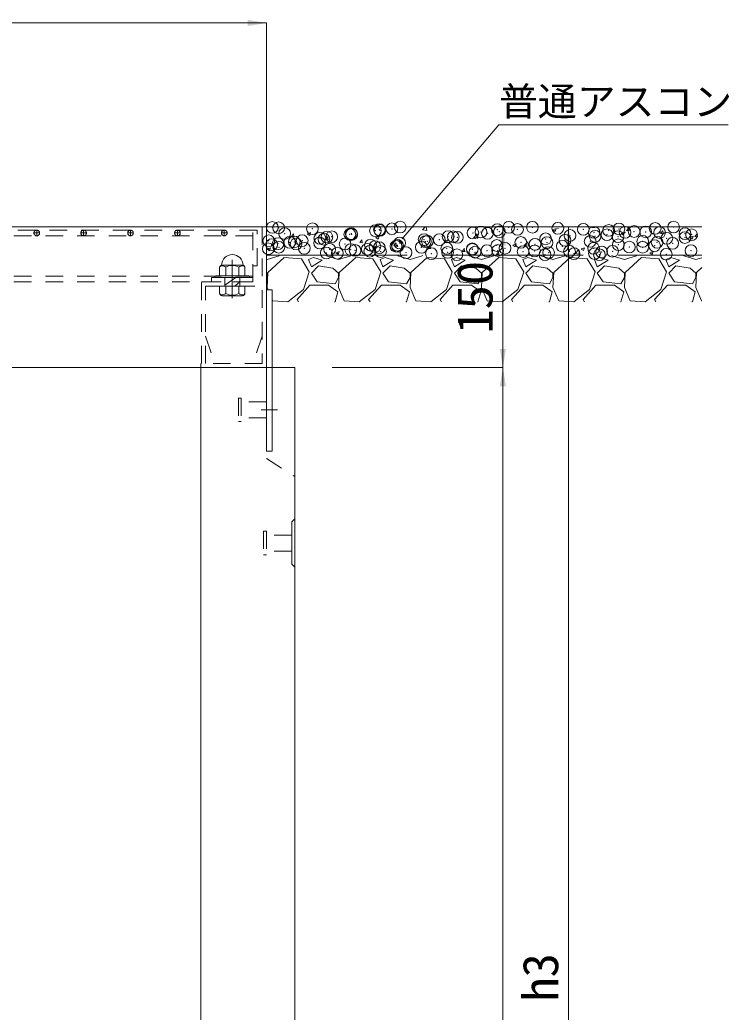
# Model space of a CAD drawing. Units: millimetres at full size; details may follow other scales. Extents: x 87398 to 114821, y -118528 to -105583.
# Drawn here: x 108778 to 109534, y -115047 to -113989 of the extents above; entities that cross this region are included whole.
import ezdxf
from ezdxf.enums import TextEntityAlignment as Align

# ---------------------------------------------------------------- set-up
doc = ezdxf.new("R2010")
doc.units = ezdxf.units.MM
doc.header["$LTSCALE"] = 25
doc.header["$PDMODE"] = 32
doc.header["$PDSIZE"] = 12.5
for name, pattern in [('CHAIN', [18.5, 12, -1.5, 3.5, -1.5]), ('DASHED', [7.5, 6, -1.5]), ('USER1', [1.35, 0.75, -0.6]), ('USER3', [1.35, 0.75, -0.6])]:
    doc.linetypes.add(name, pattern=pattern)
for name, color, linetype, lineweight in [('BT', 30, 'Continuous', 9), ('グレーチング', 7, 'USER1', 13), ('ハッチング', 7, 'Continuous', 5), ('受枠', 3, 'USER1', 9), ('基礎', 3, 'Continuous', 13), ('寸法線', 7, 'Continuous', 13), ('引出線', 4, 'Continuous', 13), ('本体', 2, 'Continuous', 9), ('ｲﾝｻｰﾄ', 3, 'USER3', 5)]:
    doc.layers.add(name, color=color, linetype=linetype, lineweight=lineweight)
doc.styles.add('ＭＳ ゴシック', font='')
doc.styles.get('ＭＳ ゴシック').set_extended_font_data('MS Gothic')

# ---------------------------------------------------------------- blocks, each defined once
blk = doc.blocks.new('filled_arrow')
at = {"color": 0, "linetype": 'Continuous', "lineweight": -2}
blk.add_solid([(7.5, 1.25), (0, 0), (7.5, -1.25)], dxfattribs=at)

msp = doc.modelspace()

# ---------------------------------------------------------------- linework, layer by layer
at = {"layer": 'BT'}
for p, q in [((108990.83, -114252.56), (108990.83, -114261.69)), ((108992.91, -114250.48), (109015.75, -114250.48)), ((108997.32, -114252.56), (108997.32, -114261.69)), ((109011.34, -114252.56), (109011.34, -114261.69)), ((109017.83, -114252.56), (109017.83, -114261.69)), ((108986.83, -114261.69), (109021.83, -114261.69)), ((108986.83, -114263.63), (109021.83, -114263.63)), ((108996.33, -114271.78), (109008.19, -114263.63)), ((108990.83, -114272.63), (109017.83, -114272.63)), ((108990.83, -114272.63), (108990.83, -114280.25)), ((108997.41, -114280.69), (108997.41, -114272.63)), ((109007.11, -114272.63), (109012.33, -114268.17)), ((109011.25, -114280.69), (109011.25, -114272.63)), ((109017.83, -114272.63), (109017.83, -114280.25)), ((108993.6, -114283.02), (109015.06, -114283.02))]:
    msp.add_line(p, q, dxfattribs=at)
at = {"layer": 'BT', "linetype": 'DASHED'}
for p, q in [((108996.33, -114272.63), (108996.33, -114263.63)), ((109012.33, -114272.63), (109012.33, -114263.63))]:
    msp.add_line(p, q, dxfattribs=at)
at = {"layer": 'BT'}
for centre, radius, start, end in [((109004.33, -114250.48), 11.42, 0, 180), ((108992.91, -114252.56), 2.08, 90, 180), ((109004.33, -114265.23), 14.48, 61.04954, 118.95046), ((109015.75, -114252.56), 2.08, 0, 90), ((108986.83, -114262.69), 1, 90, 180), ((108986.83, -114262.63), 1, 180, 270), ((109021.83, -114262.69), 1, 0, 90), ((109021.83, -114262.63), 1, 270, 0), ((108993.6, -114280.25), 2.77, 180, 270), ((109004.33, -114268.35), 14.15, 240.7011, 299.2989), ((109015.06, -114280.25), 2.77, 270, 0)]:
    msp.add_arc(centre, radius, start, end, dxfattribs=at)
for points in [[(108992.91, -114251.14), (108992.28, -114251.26), (108991.24, -114251.63), (108990.83, -114252.56)], [(108997.32, -114252.56), (108995.9, -114251.62), (108994.37, -114251.05), (108992.91, -114251.14)], [(109011.34, -114252.56), (109012.76, -114251.62), (109014.29, -114251.05), (109015.75, -114251.14)], [(109015.75, -114251.14), (109016.38, -114251.26), (109017.42, -114251.63), (109017.83, -114252.56)], [(108992.91, -114282.1), (108992.28, -114281.99), (108991.05, -114281.8), (108990.83, -114279.73)], [(108997.41, -114280.69), (108995.9, -114281.62), (108994.37, -114282.2), (108992.91, -114282.1)], [(109011.25, -114280.69), (109012.76, -114281.62), (109014.29, -114282.2), (109015.75, -114282.1)], [(109015.75, -114282.1), (109016.38, -114281.99), (109017.6, -114281.8), (109017.83, -114279.73)]]:
    msp.add_open_spline(points, degree=3, dxfattribs=at)
at = {"layer": 'グレーチング', "lineweight": 9}
for p, q in [((109030.83, -114213.13), (108510.83, -114213.13)), ((108795.83, -114213.13), (108795.83, -114219.13)), ((108845.83, -114213.13), (108845.83, -114219.13)), ((108895.83, -114213.13), (108895.83, -114219.13)), ((108945.83, -114213.13), (108945.83, -114219.13)), ((108995.83, -114213.13), (108995.83, -114219.13)), ((109026.33, -114268.13), (109026.33, -114213.13)), ((109030.83, -114251.13), (109030.83, -114213.13)), ((109026.33, -114219.13), (108515.33, -114219.13)), ((108798.83, -114216.13), (108792.83, -114216.13)), ((108848.83, -114216.13), (108842.83, -114216.13)), ((108898.83, -114216.13), (108892.83, -114216.13)), ((108948.83, -114216.13), (108942.83, -114216.13)), ((108998.83, -114216.13), (108992.83, -114216.13)), ((109030.83, -114251.13), (109026.33, -114251.13)), ((109026.33, -114262.13), (108515.33, -114262.13)), ((109026.33, -114263.63), (108982.33, -114263.63)), ((108982.33, -114263.63), (108982.33, -114268.13)), ((109026.33, -114268.13), (108515.33, -114268.13))]:
    msp.add_line(p, q, dxfattribs=at)
for centre in [(108795.83, -114216.13), (108845.83, -114216.13), (108895.83, -114216.13), (108945.83, -114216.13), (108995.83, -114216.13)]:
    msp.add_circle(centre, 3, dxfattribs=at)
at = {"layer": 'ハッチング'}
for p, q in [((109207.12, -114212.65), (109211.63, -114213.35)), ((109207.16, -114212.74), (109210.14, -114209.63)), ((109211.62, -114213.45), (109211.17, -114209.63)), ((109274.43, -114209.63), (109275.55, -114210.39)), ((109275.55, -114210.39), (109275.8, -114209.63)), ((109346.03, -114212.75), (109348.56, -114214.46)), ((109346.04, -114212.72), (109349.6, -114211.36)), ((109348.55, -114214.45), (109349.58, -114211.38)), ((109388.17, -114210.29), (109388.72, -114209.63)), ((109388.17, -114210.3), (109391.2, -114210.56)), ((109390.95, -114210.61), (109390.77, -114209.63)), ((109424.6, -114213.48), (109427.05, -114210.56)), ((109424.6, -114213.48), (109427.64, -114213.75)), ((109427.38, -114213.8), (109426.8, -114210.61)), ((109461.04, -114216.67), (109463.49, -114213.75)), ((109463.82, -114216.99), (109463.23, -114213.8)), ((109067.28, -114219.81), (109069.73, -114216.9)), ((109067.28, -114219.82), (109070.32, -114220.08)), ((109070.06, -114220.13), (109069.48, -114216.95)), ((109084.33, -114216.93), (109086.85, -114218.63)), ((109084.34, -114216.9), (109087.9, -114215.53)), ((109086.85, -114218.63), (109087.88, -114215.56)), ((109103.72, -114223), (109106.17, -114220.08)), ((109103.72, -114223.01), (109106.76, -114223.27)), ((109106.5, -114223.32), (109105.91, -114220.13)), ((109140.16, -114226.19), (109142.61, -114223.27)), ((109142.94, -114226.51), (109142.35, -114223.32)), ((109157.33, -114221), (109159.86, -114222.7)), ((109157.35, -114220.97), (109160.9, -114219.6)), ((109159.86, -114222.7), (109160.89, -114219.63)), ((109230.34, -114225.07), (109232.87, -114226.77)), ((109230.35, -114225.04), (109233.91, -114223.67)), ((109232.86, -114226.77), (109233.89, -114223.7)), ((109261.33, -114221.06), (109265.85, -114221.76)), ((109261.37, -114221.15), (109265.33, -114217.03)), ((109265.83, -114221.86), (109265.27, -114217.03)), ((109315.59, -114229.56), (109319.55, -114225.44)), ((109320.05, -114230.27), (109319.49, -114225.44)), ((109419.04, -114216.82), (109421.56, -114218.52)), ((109419.05, -114216.79), (109422.61, -114215.42)), ((109421.56, -114218.52), (109422.59, -114215.45)), ((109461.04, -114216.67), (109464.08, -114216.94)), ((109492.04, -114220.89), (109494.57, -114222.59)), ((109492.06, -114220.86), (109495.61, -114219.49)), ((109494.56, -114222.59), (109495.59, -114219.52)), ((109497.48, -114219.86), (109499.93, -114216.94)), ((109497.48, -114219.86), (109500.51, -114220.13)), ((109500.26, -114220.17), (109499.67, -114216.99)), ((109041.64, -114233.31), (109044.17, -114235.02)), ((109041.66, -114233.28), (109045.21, -114231.92)), ((109044.17, -114235.02), (109045.2, -114231.95)), ((109114.66, -114237.35), (109118.22, -114235.99)), ((109117.17, -114239.09), (109118.2, -114236.02)), ((109140.16, -114226.19), (109143.19, -114226.46)), ((109176.59, -114229.38), (109179.04, -114226.46)), ((109176.59, -114229.38), (109179.63, -114229.65)), ((109179.37, -114229.69), (109178.79, -114226.51)), ((109213.03, -114232.57), (109215.48, -114229.65)), ((109213.03, -114232.57), (109216.07, -114232.83)), ((109215.81, -114232.88), (109215.22, -114229.7)), ((109249.47, -114235.75), (109251.92, -114232.83)), ((109249.47, -114235.76), (109252.5, -114236.02)), ((109252.25, -114236.07), (109251.66, -114232.89)), ((109285.91, -114238.94), (109288.35, -114236.02)), ((109288.68, -114239.26), (109288.1, -114236.07)), ((109303.35, -114229.14), (109305.87, -114230.84)), ((109303.36, -114229.11), (109306.92, -114227.74)), ((109305.87, -114230.84), (109306.9, -114227.77)), ((109315.55, -114229.47), (109320.07, -114230.17)), ((109369.81, -114237.97), (109373.76, -114233.84)), ((109374.27, -114238.68), (109373.7, -114233.85)), ((109376.35, -114233.2), (109378.88, -114234.91)), ((109376.37, -114233.17), (109379.92, -114231.81)), ((109378.88, -114234.91), (109379.91, -114231.84)), ((109449.37, -114237.24), (109452.93, -114235.88)), ((109451.88, -114238.98), (109452.91, -114235.91)), ((109040.83, -114244.21), (109041.45, -114244.4)), ((109041.45, -114244.4), (109054.4, -114240.59)), ((109059.74, -114242.11), (109042.21, -114258.11)), ((109054.4, -114240.59), (109054.74, -114239.63)), ((109078.03, -114243.63), (109059.74, -114242.11)), ((109086.41, -114257.35), (109078.03, -114243.63)), ((109090.98, -114242.11), (109085.65, -114244.4)), ((109085.65, -114244.4), (109088.69, -114252.02)), ((109088.69, -114252.02), (109100.12, -114245.16)), ((109100.12, -114245.16), (109090.98, -114242.11)), ((109104.29, -114239.63), (109104.7, -114240.59)), ((109104.7, -114240.59), (109117.65, -114244.4)), ((109114.65, -114237.38), (109117.18, -114239.09)), ((109117.65, -114244.4), (109130.6, -114240.59)), ((109135.94, -114242.11), (109118.41, -114258.11)), ((109130.6, -114240.59), (109130.94, -114239.63)), ((109154.23, -114243.63), (109135.94, -114242.11)), ((109162.61, -114257.35), (109154.23, -114243.63)), ((109167.18, -114242.11), (109161.85, -114244.4)), ((109161.85, -114244.4), (109164.89, -114252.02)), ((109164.89, -114252.02), (109176.32, -114245.16)), ((109176.32, -114245.16), (109167.18, -114242.11)), ((109180.49, -114239.63), (109180.9, -114240.59)), ((109180.9, -114240.59), (109193.85, -114244.4)), ((109193.85, -114244.4), (109206.8, -114240.59)), ((109212.14, -114242.11), (109194.61, -114258.11)), ((109206.8, -114240.59), (109207.14, -114239.63)), ((109230.43, -114243.63), (109212.14, -114242.11)), ((109238.81, -114257.35), (109230.43, -114243.63)), ((109243.38, -114242.11), (109238.05, -114244.4)), ((109238.05, -114244.4), (109241.09, -114252.02)), ((109241.09, -114252.02), (109252.52, -114245.16)), ((109252.52, -114245.16), (109243.38, -114242.11)), ((109256.69, -114239.63), (109257.1, -114240.59)), ((109257.1, -114240.59), (109270.05, -114244.4)), ((109270.05, -114244.4), (109283, -114240.59)), ((109288.34, -114242.11), (109270.81, -114258.11)), ((109283, -114240.59), (109283.34, -114239.63)), ((109285.91, -114238.94), (109288.94, -114239.21)), ((109306.63, -114243.63), (109288.34, -114242.11)), ((109315.01, -114257.35), (109306.63, -114243.63)), ((109319.58, -114242.11), (109314.25, -114244.4)), ((109314.25, -114244.4), (109317.29, -114252.02)), ((109317.29, -114252.02), (109328.72, -114245.16)), ((109328.72, -114245.16), (109319.58, -114242.11)), ((109324.44, -114239.63), (109324.79, -114239.21)), ((109324.6, -114239.63), (109324.53, -114239.26)), ((109332.89, -114239.63), (109333.3, -114240.59)), ((109333.3, -114240.59), (109346.25, -114244.4)), ((109346.25, -114244.4), (109359.2, -114240.59)), ((109364.54, -114242.11), (109347.01, -114258.11)), ((109359.2, -114240.59), (109359.54, -114239.63)), ((109382.83, -114243.63), (109364.54, -114242.11)), ((109369.76, -114237.88), (109374.28, -114238.58)), ((109391.21, -114257.35), (109382.83, -114243.63)), ((109395.78, -114242.11), (109390.45, -114244.4)), ((109390.45, -114244.4), (109393.49, -114252.02)), ((109393.49, -114252.02), (109404.92, -114245.16)), ((109404.92, -114245.16), (109395.78, -114242.11)), ((109409.09, -114239.63), (109409.5, -114240.59)), ((109409.5, -114240.59), (109422.45, -114244.4)), ((109422.45, -114244.4), (109435.4, -114240.59)), ((109440.74, -114242.11), (109423.21, -114258.11)), ((109435.4, -114240.59), (109435.74, -114239.63)), ((109459.03, -114243.63), (109440.74, -114242.11)), ((109449.36, -114237.27), (109451.89, -114238.98)), ((109467.41, -114257.35), (109459.03, -114243.63)), ((109471.98, -114242.11), (109466.65, -114244.4)), ((109466.65, -114244.4), (109469.69, -114252.02)), ((109469.69, -114252.02), (109481.12, -114245.16)), ((109481.12, -114245.16), (109471.98, -114242.11)), ((109485.29, -114239.63), (109485.7, -114240.59)), ((109485.7, -114240.59), (109498.65, -114244.4)), ((109498.65, -114244.4), (109504.99, -114242.53)), ((109096.31, -114251.25), (109088.69, -114258.87)), ((109111.55, -114253.54), (109096.31, -114251.25)), ((109117.65, -114258.87), (109111.55, -114253.54)), ((109172.51, -114251.25), (109164.89, -114258.87)), ((109187.75, -114253.54), (109172.51, -114251.25)), ((109193.85, -114258.87), (109187.75, -114253.54)), ((109248.71, -114251.25), (109241.09, -114258.87)), ((109263.95, -114253.54), (109248.71, -114251.25)), ((109270.05, -114258.87), (109263.95, -114253.54)), ((109324.91, -114251.25), (109317.29, -114258.87)), ((109340.15, -114253.54), (109324.91, -114251.25)), ((109346.25, -114258.87), (109340.15, -114253.54)), ((109401.11, -114251.25), (109393.49, -114258.87)), ((109416.35, -114253.54), (109401.11, -114251.25)), ((109422.45, -114258.87), (109416.35, -114253.54)), ((109477.31, -114251.25), (109469.69, -114258.87)), ((109492.55, -114253.54), (109477.31, -114251.25)), ((109498.65, -114258.87), (109492.55, -114253.54)), ((109504.99, -114253.02), (109499.41, -114258.11)), ((109041.45, -114258.87), (109040.83, -114258.33)), ((109040.83, -114264.56), (109041.45, -114263.45)), ((109042.21, -114258.11), (109041.45, -114274.11)), ((109041.45, -114263.45), (109041.45, -114258.87)), ((109080.31, -114276.4), (109086.41, -114257.35)), ((109088.69, -114258.87), (109094.79, -114268.02)), ((109113.84, -114270.3), (109117.65, -114263.45)), ((109118.41, -114258.11), (109117.65, -114274.11)), ((109117.65, -114263.45), (109117.65, -114258.87)), ((109156.51, -114276.4), (109162.61, -114257.35)), ((109164.89, -114258.87), (109170.99, -114268.02)), ((109190.04, -114270.3), (109193.85, -114263.45)), ((109194.61, -114258.11), (109193.85, -114274.11)), ((109193.85, -114263.45), (109193.85, -114258.87)), ((109232.71, -114276.4), (109238.81, -114257.35)), ((109241.09, -114258.87), (109247.19, -114268.02)), ((109266.24, -114270.3), (109270.05, -114263.45)), ((109270.81, -114258.11), (109270.05, -114274.11)), ((109270.05, -114263.45), (109270.05, -114258.87)), ((109308.91, -114276.4), (109315.01, -114257.35)), ((109317.29, -114258.87), (109323.39, -114268.02)), ((109342.44, -114270.3), (109346.25, -114263.45)), ((109347.01, -114258.11), (109346.25, -114274.11)), ((109346.25, -114263.45), (109346.25, -114258.87)), ((109385.11, -114276.4), (109391.21, -114257.35)), ((109393.49, -114258.87), (109399.59, -114268.02)), ((109418.64, -114270.3), (109422.45, -114263.45)), ((109423.21, -114258.11), (109422.45, -114274.11)), ((109422.45, -114263.45), (109422.45, -114258.87)), ((109461.31, -114276.4), (109467.41, -114257.35)), ((109469.69, -114258.87), (109475.79, -114268.02)), ((109494.84, -114270.3), (109498.65, -114263.45)), ((109499.41, -114258.11), (109498.65, -114274.11)), ((109498.65, -114263.45), (109498.65, -114258.87)), ((109041.45, -114274.11), (109042.51, -114276.63)), ((109063.55, -114289.35), (109080.31, -114276.4)), ((109073.45, -114287.07), (109087.17, -114271.83)), ((109087.17, -114271.83), (109106.98, -114271.83)), ((109094.79, -114268.02), (109113.84, -114270.3)), ((109106.98, -114271.83), (109116.89, -114278.69)), ((109117.65, -114274.11), (109123.75, -114288.59)), ((109139.75, -114289.35), (109156.51, -114276.4)), ((109149.65, -114287.07), (109163.37, -114271.83)), ((109163.37, -114271.83), (109183.18, -114271.83)), ((109170.99, -114268.02), (109190.04, -114270.3)), ((109183.18, -114271.83), (109193.09, -114278.69)), ((109193.85, -114274.11), (109199.95, -114288.59)), ((109215.95, -114289.35), (109232.71, -114276.4)), ((109225.85, -114287.07), (109239.57, -114271.83)), ((109239.57, -114271.83), (109259.38, -114271.83)), ((109247.19, -114268.02), (109266.24, -114270.3)), ((109259.38, -114271.83), (109269.29, -114278.69)), ((109270.05, -114274.11), (109276.15, -114288.59)), ((109292.15, -114289.35), (109308.91, -114276.4)), ((109302.05, -114287.07), (109315.77, -114271.83)), ((109315.77, -114271.83), (109335.58, -114271.83)), ((109323.39, -114268.02), (109342.44, -114270.3)), ((109335.58, -114271.83), (109345.49, -114278.69)), ((109346.25, -114274.11), (109352.35, -114288.59)), ((109368.35, -114289.35), (109385.11, -114276.4)), ((109378.25, -114287.07), (109391.97, -114271.83)), ((109391.97, -114271.83), (109411.78, -114271.83)), ((109399.59, -114268.02), (109418.64, -114270.3)), ((109411.78, -114271.83), (109421.69, -114278.69)), ((109422.45, -114274.11), (109428.55, -114288.59)), ((109444.55, -114289.35), (109461.31, -114276.4)), ((109454.45, -114287.07), (109468.17, -114271.83)), ((109468.17, -114271.83), (109487.98, -114271.83)), ((109475.79, -114268.02), (109494.84, -114270.3)), ((109487.98, -114271.83), (109497.89, -114278.69)), ((109498.65, -114274.11), (109504.75, -114288.59)), ((109046.83, -114286.89), (109047.55, -114288.59)), ((109047.55, -114288.59), (109063.55, -114289.35)), ((109074.95, -114289.63), (109073.45, -114287.07)), ((109116.89, -114278.69), (109113.84, -114289.35)), ((109123.75, -114288.59), (109139.75, -114289.35)), ((109151.15, -114289.63), (109149.65, -114287.07)), ((109193.09, -114278.69), (109190.04, -114289.35)), ((109199.95, -114288.59), (109215.95, -114289.35)), ((109227.35, -114289.63), (109225.85, -114287.07)), ((109269.29, -114278.69), (109266.24, -114289.35)), ((109276.15, -114288.59), (109292.15, -114289.35)), ((109303.55, -114289.63), (109302.05, -114287.07)), ((109345.49, -114278.69), (109342.44, -114289.35)), ((109352.35, -114288.59), (109368.35, -114289.35)), ((109379.75, -114289.63), (109378.25, -114287.07)), ((109421.69, -114278.69), (109418.64, -114289.35)), ((109428.55, -114288.59), (109444.55, -114289.35)), ((109455.95, -114289.63), (109454.45, -114287.07)), ((109497.89, -114278.69), (109494.84, -114289.35)), ((109504.75, -114288.59), (109504.99, -114288.6)), ((109113.84, -114289.35), (109113.31, -114289.63)), ((109190.04, -114289.35), (109189.51, -114289.63)), ((109266.24, -114289.35), (109265.71, -114289.63)), ((109342.44, -114289.35), (109341.91, -114289.63)), ((109418.64, -114289.35), (109418.11, -114289.63)), ((109494.84, -114289.35), (109494.31, -114289.63))]:
    msp.add_line(p, q, dxfattribs=at)
for p in [(109047.01, -114210.2), (109053.79, -114210.63), (109183.35, -114209.84), (109299.11, -114210.05), (109324.31, -114209.97), (109474.77, -114209.85), (109060.16, -114216.71), (109089.79, -114211.63), (109105.22, -114220.48), (109110.4, -114220.13), (109129.64, -114217.59), (109131.3, -114216.9), (109131.58, -114217.7), (109156.96, -114213.65), (109161.21, -114212.61), (109161.73, -114213.37), (109174.44, -114211.7), (109234.47, -114219.92), (109239.86, -114220.22), (109244.36, -114220.77), (109260.85, -114216.11), (109269.49, -114215.13), (109276.44, -114216.54), (109286.94, -114212.53), (109289.16, -114214.87), (109308.4, -114212.34), (109351.43, -114211.12), (109364.45, -114218.81), (109378.55, -114212.26), (109390.11, -114215.56), (109391.16, -114219.72), (109403.87, -114218.04), (109405.67, -114213.41), (109415.52, -114220.02), (109416.49, -114211.75), (109423.11, -114215.51), (109432.78, -114214.56), (109445.15, -114214.93), (109455.2, -114211.29), (109459.9, -114215.7), (109486.94, -114221), (109487.02, -114216.85), (109494, -114218.02), (109043.24, -114224.47), (109046.36, -114228.56), (109053.17, -114227.54), (109053.95, -114231.3), (109065.6, -114226.02), (109070.36, -114225.62), (109072.33, -114227.87), (109078.83, -114224.28), (109097.47, -114226.77), (109097.69, -114221.8), (109101.96, -114222.78), (109124.59, -114227.91), (109151.71, -114229.06), (109156.34, -114230.56), (109161.08, -114231.73), (109178.83, -114230.2), (109180.32, -114229.2), (109180.61, -114230.39), (109182.73, -114226.75), (109205.95, -114231.35), (109208.81, -114223.17), (109210.24, -114225.31), (109212.4, -114224.97), (109225.12, -114223.3), (109286.32, -114229.45), (109311.98, -114226.19), (109327.12, -114228.15), (109338.36, -114222.38), (109339.83, -114226.47), (109356.27, -114230.19), (109359.07, -114223.94), (109385.89, -114225.1), (109415.87, -114228.66), (109427.69, -114231.17), (109441.83, -114231.32), (109441.96, -114225.08), (109454.55, -114229.65), (109457.32, -114226.09), (109467.62, -114221.83), (109473.79, -114227.12), (109042.71, -114232.95), (109081.07, -114232.44), (109104.6, -114237.39), (109108.18, -114233.59), (109116.28, -114237.63), (109130.68, -114233.81), (109135.3, -114234.73), (109148.36, -114233.41), (109150.99, -114235.48), (109162.42, -114235.88), (109189.54, -114237.03), (109216.66, -114238.17), (109233.06, -114232.49), (109233.85, -114236.83), (109243.78, -114239.32), (109260.18, -114233.64), (109260.24, -114233.02), (109263.08, -114236.58), (109275.79, -114234.91), (109287.3, -114234.79), (109295.03, -114232.37), (109314.42, -114235.93), (109326.64, -114235.27), (109337.75, -114239.3), (109341.54, -114237.08), (109363.83, -114235.72), (109368.65, -114238.22), (109389.49, -114232.47), (109390.51, -114238.08), (109395.77, -114239.37), (109398.07, -114236.26), (109409.75, -114235.55), (109467, -114238.74), (109493.38, -114234.93)]:
    msp.add_point(p, dxfattribs=at)
at = {"layer": '受枠', "linetype": 'Continuous'}
for p, q in [((108500.83, -114209.63), (109040.83, -114209.63)), ((109040.83, -114448.63), (109040.83, -114209.63)), ((109040.83, -114276.63), (109046.83, -114276.63)), ((109046.83, -114276.63), (109046.83, -114448.63)), ((109040.83, -114359.63), (108500.83, -114359.63)), ((109046.83, -114448.63), (109040.83, -114448.63))]:
    msp.add_line(p, q, dxfattribs=at)
at = {"layer": '受枠'}
for p, q in [((109036.33, -114209.63), (109036.33, -114355.13)), ((108971.33, -114355.13), (108971.33, -114268.13)), ((108971.33, -114268.13), (109036.33, -114268.13)), ((108975.83, -114355.13), (108975.83, -114272.63)), ((108975.83, -114272.63), (109036.33, -114272.63)), ((108975.83, -114326.13), (108985.83, -114355.13)), ((109036.33, -114326.13), (109026.33, -114355.13)), ((109036.33, -114355.13), (108970.83, -114355.13)), ((108970.83, -114359.63), (108970.83, -114355.13))]:
    msp.add_line(p, q, dxfattribs=at)
at = {"layer": '受枠', "linetype": 'CHAIN'}
for p, q in [((109004.33, -114285.68), (109004.33, -114244.59)), ((109052.49, -114404.63), (109035.16, -114404.63))]:
    msp.add_line(p, q, dxfattribs=at)
at = {"layer": '基礎'}
msp.add_line((109040.83, -114209.63), (109504.99, -114209.63), dxfattribs=at)
at = {"layer": '基礎', "linetype": 'DASHED', "lineweight": 15}
msp.add_line((109040.83, -114239.63), (109504.99, -114239.63), dxfattribs=at)
at = {"layer": '寸法線'}
for p, q in [((108500.83, -113992.26), (109040.83, -113992.26)), ((109040.83, -114214.23), (109040.83, -113992.26)), ((109292.84, -114209.63), (109292.84, -114359.63)), ((109362.84, -114209.63), (109362.84, -115809.63)), ((109110.83, -114359.63), (109292.84, -114359.63)), ((109110.83, -114359.63), (109292.84, -114359.63)), ((109292.84, -114359.63), (109292.84, -115809.63))]:
    msp.add_line(p, q, dxfattribs=at)
at = {"layer": '引出線', "lineweight": 9}
msp.add_lwpolyline([(109185.52, -114222.37), (109288.64, -114100.94), (109532.95, -114100.94)], dxfattribs=at)
at = {"layer": '本体', "lineweight": 20}
for p, q in [((108500.83, -114359.63), (109040.83, -114359.63)), ((108970.83, -115165.6), (108970.83, -114359.63)), ((109070.83, -114359.63), (108970.83, -114359.63)), ((109070.83, -115809.63), (109070.83, -114359.63))]:
    msp.add_line(p, q, dxfattribs=at)
at = {"layer": '本体', "linetype": 'USER3'}
for p, q in [((109040.83, -114359.63), (109040.83, -114456.63)), ((109040.83, -114456.63), (109070.83, -114475.63))]:
    msp.add_line(p, q, dxfattribs=at)
at = {"layer": '本体'}
for p, q in [((109067.63, -114524.13), (109070.83, -114520.93)), ((109067.63, -114524.13), (109067.63, -114569.13)), ((109067.63, -114569.13), (109070.83, -114572.33))]:
    msp.add_line(p, q, dxfattribs=at)
at = {"layer": 'ｲﾝｻｰﾄ'}
for p, q in [((109013.83, -114392.13), (109010.83, -114392.13)), ((109010.83, -114392.13), (109010.83, -114417.13)), ((109013.83, -114392.13), (109013.83, -114417.13)), ((109040.83, -114396.13), (109013.83, -114396.13)), ((109040.83, -114413.13), (109013.83, -114413.13)), ((109013.83, -114417.13), (109010.83, -114417.13)), ((109040.63, -114534.13), (109037.63, -114534.13)), ((109037.63, -114534.13), (109037.63, -114559.13)), ((109040.63, -114534.13), (109040.63, -114559.13)), ((109067.63, -114538.13), (109040.63, -114538.13)), ((109067.63, -114538.13), (109067.63, -114555.13)), ((109040.63, -114559.13), (109037.63, -114559.13)), ((109067.63, -114555.13), (109040.63, -114555.13))]:
    msp.add_line(p, q, dxfattribs=at)

# ---------------------------------------------------------------- block references
at = {"layer": '寸法線', "xscale": 2.67, "yscale": 2.67}
for p, rotation in [((109040.83, -113992.26), 180), ((109292.84, -114209.63), 270), ((109362.84, -114209.63), 270), ((109292.84, -114359.63), 90), ((109292.84, -114359.63), 270)]:
    msp.add_blockref('filled_arrow', p, dxfattribs=dict(at, rotation=rotation))
at = {"layer": '引出線', "lineweight": 9, "xscale": 0.133, "yscale": 0.133, "rotation": 49.7}
msp.add_blockref('filled_arrow', (109185.52, -114222.37), dxfattribs=at)

# ---------------------------------------------------------------- texts
at = {"layer": '寸法線', "style": 'ＭＳ ゴシック'}
for s, p in [('150', (109262.84, -114284.63)), ('h3', (109332.84, -115009.63))]:
    msp.add_text(s, height=37.98, rotation=90, dxfattribs=at).set_placement(p, align=Align.MIDDLE_CENTER)
at = {"layer": '引出線', "style": 'ＭＳ ゴシック'}
msp.add_text('普通アスコン', height=30.38, dxfattribs=at).set_placement((109288.64, -114060.75), align=Align.TOP_LEFT)

doc.saveas('drawing.dxf')
